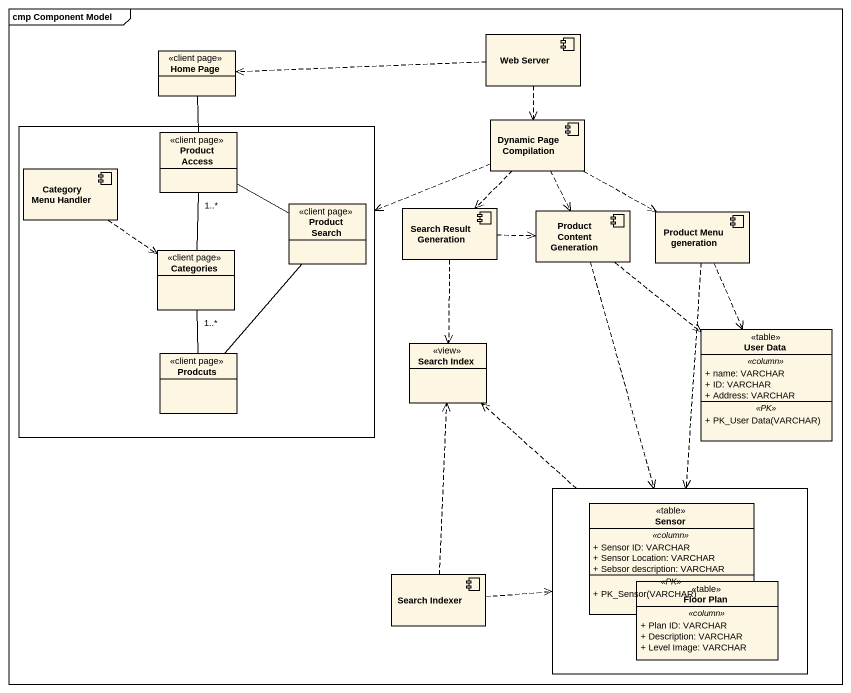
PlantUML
@startuml
mainframe cmp Component Model
allowmixing
hide circle
hide empty members
skinparam classAttributeIconSize 0
class "Home Page" as Home_Page <<client page>>
component "Web Server" as Web_Server
rectangle " " as rectangle1 {
  class "Product Access" as Product_Access <<client page>>
  component "Category Menu Handler" as Category_Menu_Handler
  class "Product Search" as Product_Search <<client page>>
  class Categories <<client page>>
  class Prodcuts <<client page>>
}
component "Dynamic Page Compilation" as Dynamic_Page_Compilation
component "Search Result Generation" as Search_Result_Generation
component "Product Content Generation" as Product_Content_Generation
component "Product Menu generation" as Product_Menu_generation
class "User Data" as User_Data <<table>> {
  .. <<column>> ..
  + name: VARCHAR
  + ID: VARCHAR
  + Address: VARCHAR
  .. <<PK>> ..
  + PK_User Data(VARCHAR)
}
class "Search Index" as Search_Index <<view>>
rectangle " " as rectangle2 {
  class Sensor <<table>> {
    .. <<column>> ..
    + Sensor ID: VARCHAR
    + Sensor Location: VARCHAR
    + Sebsor description: VARCHAR
    .. <<PK>> ..
    + PK_Sensor(VARCHAR)
  }
  class "Floor Plan" as Floor_Plan <<table>> {
    .. <<column>> ..
    + Plan ID: VARCHAR
    + Description: VARCHAR
    + Level Image: VARCHAR
  }
}
component "Search Indexer" as Search_Indexer
Home_Page -- Product_Access
Web_Server .left.> Home_Page
Web_Server ..> Dynamic_Page_Compilation
Product_Access -right- Product_Search
Product_Access "1..*" -- Categories
Dynamic_Page_Compilation .left.> rectangle1
Dynamic_Page_Compilation ..> Search_Result_Generation
Dynamic_Page_Compilation ..> Product_Content_Generation
Dynamic_Page_Compilation .right.> Product_Menu_generation
Category_Menu_Handler ..> Categories
Product_Search -- Prodcuts
Search_Result_Generation .right.> Product_Content_Generation
Search_Result_Generation ..> Search_Index
Product_Content_Generation ..> User_Data
Product_Content_Generation ..> rectangle2
Product_Menu_generation ..> User_Data
Product_Menu_generation ..> rectangle2
Categories "1..*" -- Prodcuts
rectangle2 .up.> Search_Index
Search_Indexer .up.> Search_Index
Search_Indexer .right.> rectangle2
@enduml
